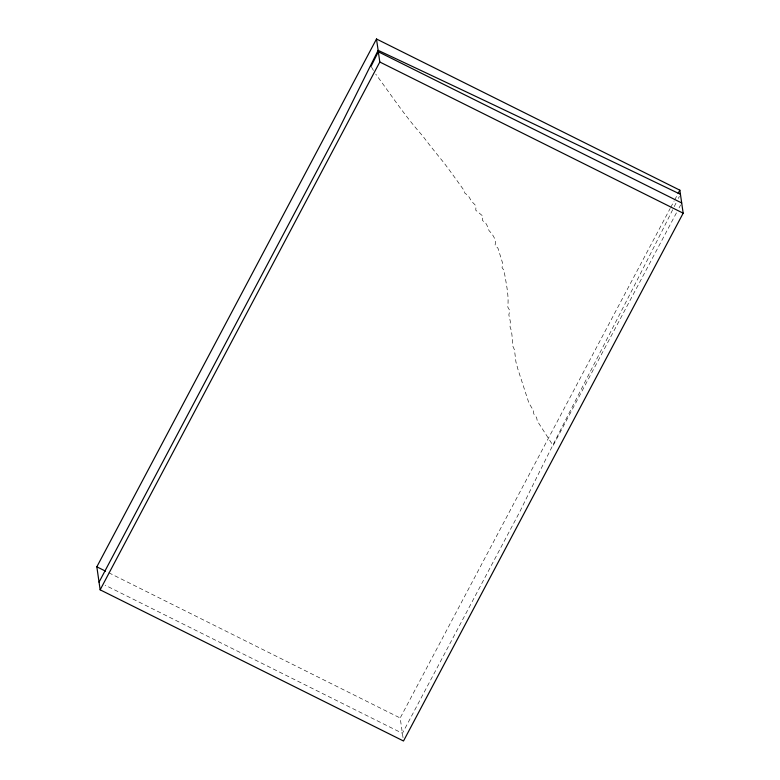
<?xml version="1.0" encoding="UTF-8"?>
<svg xmlns="http://www.w3.org/2000/svg" width="780" height="780" viewBox="0 0 780 780"><rect width="100%" height="100%" fill="white"/><g stroke="black" fill="none" stroke-linecap="round" stroke-linejoin="round"><path stroke-width="0.58" stroke-dasharray="3.9 2.92" d="M674.232 206.641L676.806 201.523M672.692 209.693C622.42 310.586 569.439 410.095 519.987 511.397L402.402 733.327L105.115 585.175M678.366 198.432L679.399 196.375M403.036 737.714L400.189 717.99L670.166 208.455M670.732 207.373L674.154 200.928M674.719 199.855L677.567 194.474M676.445 212.852L553.117 445.624L537.313 421.034L536.601 417.534L533.803 413.936L533.403 410.465L528.938 403.123L518.008 369.554L515.941 361.988L514.449 349.742L512.967 346.486C511.836 340.041 512.733 333.04 510.042 326.869L510.305 321.36L508.843 314.896L509.769 310.567L507.77 307.018C509.116 294.733 505.879 282.555 504.036 270.338L502.067 267.715L502.7 263.416L497.952 248.196L495.056 245.271C496.685 239.762 492.677 234.332 489.07 230.685L486.496 224.143L482.479 220.428L482.976 216.206L475.761 210.23L475.976 206.466L475 204.799L471.627 201.376L468.263 195.663L464.812 193.099L464.402 190.886C457.909 181.896 451.444 172.79 444.61 163.673C437.287 154.508 429.731 145.48 422.867 136.11C405.639 116.932 390.946 94.721 375.736 74.129M679.068 207.909L680.638 204.935M108.8 572.774L400.189 717.99M371.534 67.08L373.63 70.814"/><path stroke-width="1.17" d="M96.837 566.816L376.496 39L679.848 190.174L683.163 213.184L403.504 741L100.152 589.826L96.837 566.816L105.534 571.145M99.05 582.153L336.882 133.263L378.134 50.359C479.193 97.715 579.901 145.841 680.443 194.308M100.152 589.826L379.811 62.01L376.496 39M678.132 193.401L679.848 190.174M681.691 202.956L378.339 51.782L370.997 66.417M379.811 62.01L683.163 213.184"/></g></svg>
